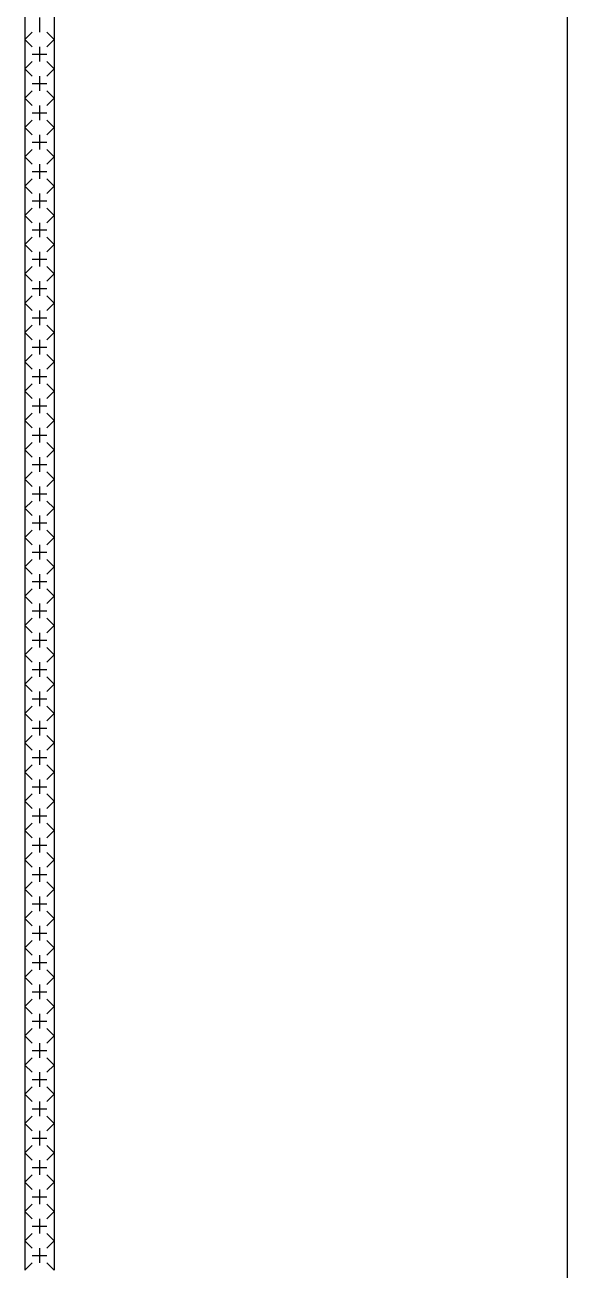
# Model space of a CAD drawing. Extents: x 0 to 40, y 0 to 70.
# Drawn here: x 36.3 to 40, y 48.6 to 57.1 of the extents above; entities that cross this region are included whole.
import ezdxf

# ---------------------------------------------------------------- set-up
doc = ezdxf.new("R2010")
doc.units = 0
doc.layers.add('AL_FOIL', color=2, linetype='CONTINUOUS')

msp = doc.modelspace()

# ---------------------------------------------------------------- linework, layer by layer
at = {"layer": 'AL_FOIL', "linetype": 'CONTINUOUS'}
msp.add_line((40, 70), (40, 0), dxfattribs=at)
at = {"layer": 'AL_FOIL'}
for p, q in [((36.3, 57.5), (36.3, 48.6)), ((36.5, 57.5), (36.5, 48.6)), ((36.4, 57.15), (36.4, 57.05)), ((36.3, 57), (36.35, 57.05)), ((36.5, 57), (36.45, 57.05)), ((36.3, 57), (36.35, 56.95)), ((36.5, 57), (36.45, 56.95)), ((36.35, 56.9), (36.45, 56.9)), ((36.4, 56.95), (36.4, 56.85)), ((36.3, 56.8), (36.35, 56.85)), ((36.3, 56.8), (36.35, 56.75)), ((36.5, 56.8), (36.45, 56.85)), ((36.5, 56.8), (36.45, 56.75)), ((36.35, 56.7), (36.45, 56.7)), ((36.4, 56.75), (36.4, 56.65)), ((36.3, 56.6), (36.35, 56.65)), ((36.5, 56.6), (36.45, 56.65)), ((36.3, 56.6), (36.35, 56.55)), ((36.4, 56.55), (36.4, 56.45)), ((36.5, 56.6), (36.45, 56.55)), ((36.3, 56.4), (36.35, 56.45)), ((36.35, 56.5), (36.45, 56.5)), ((36.5, 56.4), (36.45, 56.45)), ((36.3, 56.4), (36.35, 56.35)), ((36.5, 56.4), (36.45, 56.35)), ((36.35, 56.3), (36.45, 56.3)), ((36.4, 56.35), (36.4, 56.25)), ((36.3, 56.2), (36.35, 56.25)), ((36.3, 56.2), (36.35, 56.15)), ((36.5, 56.2), (36.45, 56.25)), ((36.5, 56.2), (36.45, 56.15)), ((36.4, 56.15), (36.4, 56.05)), ((36.3, 56), (36.35, 56.05)), ((36.35, 56.1), (36.45, 56.1)), ((36.5, 56), (36.45, 56.05)), ((36.3, 56), (36.35, 55.95)), ((36.4, 55.95), (36.4, 55.85)), ((36.5, 56), (36.45, 55.95)), ((36.3, 55.8), (36.35, 55.85)), ((36.35, 55.9), (36.45, 55.9)), ((36.5, 55.8), (36.45, 55.85)), ((36.3, 55.8), (36.35, 55.75)), ((36.5, 55.8), (36.45, 55.75)), ((36.35, 55.7), (36.45, 55.7)), ((36.4, 55.75), (36.4, 55.65)), ((36.3, 55.6), (36.35, 55.65)), ((36.3, 55.6), (36.35, 55.55)), ((36.5, 55.6), (36.45, 55.65)), ((36.5, 55.6), (36.45, 55.55)), ((36.4, 55.55), (36.4, 55.45)), ((36.3, 55.4), (36.35, 55.45)), ((36.35, 55.5), (36.45, 55.5)), ((36.5, 55.4), (36.45, 55.45)), ((36.3, 55.4), (36.35, 55.35)), ((36.4, 55.35), (36.4, 55.25)), ((36.5, 55.4), (36.45, 55.35)), ((36.35, 55.3), (36.45, 55.3)), ((36.3, 55.2), (36.35, 55.25)), ((36.3, 55.2), (36.35, 55.15)), ((36.5, 55.2), (36.45, 55.25)), ((36.5, 55.2), (36.45, 55.15)), ((36.35, 55.1), (36.45, 55.1)), ((36.4, 55.15), (36.4, 55.05)), ((36.3, 55), (36.35, 55.05)), ((36.3, 55), (36.35, 54.95)), ((36.5, 55), (36.45, 55.05)), ((36.5, 55), (36.45, 54.95)), ((36.4, 54.95), (36.4, 54.85)), ((36.3, 54.8), (36.35, 54.85)), ((36.35, 54.9), (36.45, 54.9)), ((36.5, 54.8), (36.45, 54.85)), ((36.3, 54.8), (36.35, 54.75)), ((36.4, 54.75), (36.4, 54.65)), ((36.5, 54.8), (36.45, 54.75)), ((36.35, 54.7), (36.45, 54.7)), ((36.3, 54.6), (36.35, 54.65)), ((36.3, 54.6), (36.35, 54.55)), ((36.5, 54.6), (36.45, 54.65)), ((36.5, 54.6), (36.45, 54.55)), ((36.35, 54.5), (36.45, 54.5)), ((36.4, 54.55), (36.4, 54.45)), ((36.3, 54.4), (36.35, 54.45)), ((36.5, 54.4), (36.45, 54.45)), ((36.3, 54.4), (36.35, 54.35)), ((36.4, 54.35), (36.4, 54.25)), ((36.5, 54.4), (36.45, 54.35)), ((36.3, 54.2), (36.35, 54.25)), ((36.35, 54.3), (36.45, 54.3)), ((36.5, 54.2), (36.45, 54.25)), ((36.3, 54.2), (36.35, 54.15)), ((36.4, 54.15), (36.4, 54.05)), ((36.5, 54.2), (36.45, 54.15)), ((36.35, 54.1), (36.45, 54.1)), ((36.3, 54), (36.35, 54.05)), ((36.3, 54), (36.35, 53.95)), ((36.5, 54), (36.45, 54.05)), ((36.5, 54), (36.45, 53.95)), ((36.35, 53.9), (36.45, 53.9)), ((36.4, 53.95), (36.4, 53.85)), ((36.3, 53.8), (36.35, 53.85)), ((36.5, 53.8), (36.45, 53.85)), ((36.3, 53.8), (36.35, 53.75)), ((36.4, 53.75), (36.4, 53.65)), ((36.5, 53.8), (36.45, 53.75)), ((36.3, 53.6), (36.35, 53.65)), ((36.35, 53.7), (36.45, 53.7)), ((36.5, 53.6), (36.45, 53.65)), ((36.3, 53.6), (36.35, 53.55)), ((36.5, 53.6), (36.45, 53.55)), ((36.35, 53.5), (36.45, 53.5)), ((36.4, 53.55), (36.4, 53.45)), ((36.3, 53.4), (36.35, 53.45)), ((36.3, 53.4), (36.35, 53.35)), ((36.5, 53.4), (36.45, 53.45)), ((36.5, 53.4), (36.45, 53.35)), ((36.35, 53.3), (36.45, 53.3)), ((36.4, 53.35), (36.4, 53.25)), ((36.3, 53.2), (36.35, 53.25)), ((36.5, 53.2), (36.45, 53.25)), ((36.3, 53.2), (36.35, 53.15)), ((36.4, 53.15), (36.4, 53.05)), ((36.5, 53.2), (36.45, 53.15)), ((36.3, 53), (36.35, 53.05)), ((36.35, 53.1), (36.45, 53.1)), ((36.5, 53), (36.45, 53.05)), ((36.3, 53), (36.35, 52.95)), ((36.5, 53), (36.45, 52.95)), ((36.35, 52.9), (36.45, 52.9)), ((36.4, 52.95), (36.4, 52.85)), ((36.3, 52.8), (36.35, 52.85)), ((36.3, 52.8), (36.35, 52.75)), ((36.5, 52.8), (36.45, 52.85)), ((36.5, 52.8), (36.45, 52.75)), ((36.4, 52.75), (36.4, 52.65)), ((36.3, 52.6), (36.35, 52.65)), ((36.35, 52.7), (36.45, 52.7)), ((36.5, 52.6), (36.45, 52.65)), ((36.3, 52.6), (36.35, 52.55)), ((36.4, 52.55), (36.4, 52.45)), ((36.5, 52.6), (36.45, 52.55)), ((36.3, 52.4), (36.35, 52.45)), ((36.35, 52.5), (36.45, 52.5)), ((36.5, 52.4), (36.45, 52.45)), ((36.3, 52.4), (36.35, 52.35)), ((36.5, 52.4), (36.45, 52.35)), ((36.35, 52.3), (36.45, 52.3)), ((36.4, 52.35), (36.4, 52.25)), ((36.3, 52.2), (36.35, 52.25)), ((36.3, 52.2), (36.35, 52.15)), ((36.5, 52.2), (36.45, 52.25)), ((36.5, 52.2), (36.45, 52.15)), ((36.4, 52.15), (36.4, 52.05)), ((36.3, 52), (36.35, 52.05)), ((36.35, 52.1), (36.45, 52.1)), ((36.5, 52), (36.45, 52.05)), ((36.3, 52), (36.35, 51.95)), ((36.4, 51.95), (36.4, 51.85)), ((36.5, 52), (36.45, 51.95)), ((36.35, 51.9), (36.45, 51.9)), ((36.3, 51.8), (36.35, 51.85)), ((36.3, 51.8), (36.35, 51.75)), ((36.5, 51.8), (36.45, 51.85)), ((36.5, 51.8), (36.45, 51.75)), ((36.35, 51.7), (36.45, 51.7)), ((36.4, 51.75), (36.4, 51.65)), ((36.3, 51.6), (36.35, 51.65)), ((36.3, 51.6), (36.35, 51.55)), ((36.5, 51.6), (36.45, 51.65)), ((36.5, 51.6), (36.45, 51.55)), ((36.4, 51.55), (36.4, 51.45)), ((36.3, 51.4), (36.35, 51.45)), ((36.35, 51.5), (36.45, 51.5)), ((36.5, 51.4), (36.45, 51.45)), ((36.3, 51.4), (36.35, 51.35)), ((36.4, 51.35), (36.4, 51.25)), ((36.5, 51.4), (36.45, 51.35)), ((36.35, 51.3), (36.45, 51.3)), ((36.3, 51.2), (36.35, 51.25)), ((36.3, 51.2), (36.35, 51.15)), ((36.5, 51.2), (36.45, 51.25)), ((36.5, 51.2), (36.45, 51.15)), ((36.35, 51.1), (36.45, 51.1)), ((36.4, 51.15), (36.4, 51.05)), ((36.3, 51), (36.35, 51.05)), ((36.5, 51), (36.45, 51.05)), ((36.3, 51), (36.35, 50.95)), ((36.4, 50.95), (36.4, 50.85)), ((36.5, 51), (36.45, 50.95)), ((36.3, 50.8), (36.35, 50.85)), ((36.35, 50.9), (36.45, 50.9)), ((36.5, 50.8), (36.45, 50.85)), ((36.3, 50.8), (36.35, 50.75)), ((36.4, 50.75), (36.4, 50.65)), ((36.5, 50.8), (36.45, 50.75)), ((36.35, 50.7), (36.45, 50.7)), ((36.3, 50.6), (36.35, 50.65)), ((36.3, 50.6), (36.35, 50.55)), ((36.5, 50.6), (36.45, 50.65)), ((36.5, 50.6), (36.45, 50.55)), ((36.35, 50.5), (36.45, 50.5)), ((36.4, 50.55), (36.4, 50.45)), ((36.3, 50.4), (36.35, 50.45)), ((36.5, 50.4), (36.45, 50.45)), ((36.3, 50.4), (36.35, 50.35)), ((36.4, 50.35), (36.4, 50.25)), ((36.5, 50.4), (36.45, 50.35)), ((36.3, 50.2), (36.35, 50.25)), ((36.35, 50.3), (36.45, 50.3)), ((36.5, 50.2), (36.45, 50.25)), ((36.3, 50.2), (36.35, 50.15)), ((36.5, 50.2), (36.45, 50.15)), ((36.35, 50.1), (36.45, 50.1)), ((36.4, 50.15), (36.4, 50.05)), ((36.3, 50), (36.35, 50.05)), ((36.3, 50), (36.35, 49.95)), ((36.5, 50), (36.45, 50.05)), ((36.5, 50), (36.45, 49.95)), ((36.35, 49.9), (36.45, 49.9)), ((36.4, 49.95), (36.4, 49.85)), ((36.3, 49.8), (36.35, 49.85)), ((36.5, 49.8), (36.45, 49.85)), ((36.3, 49.8), (36.35, 49.75)), ((36.4, 49.75), (36.4, 49.65)), ((36.5, 49.8), (36.45, 49.75)), ((36.3, 49.6), (36.35, 49.65)), ((36.35, 49.7), (36.45, 49.7)), ((36.5, 49.6), (36.45, 49.65)), ((36.3, 49.6), (36.35, 49.55)), ((36.5, 49.6), (36.45, 49.55)), ((36.35, 49.5), (36.45, 49.5)), ((36.4, 49.55), (36.4, 49.45)), ((36.3, 49.4), (36.35, 49.45)), ((36.3, 49.4), (36.35, 49.35)), ((36.5, 49.4), (36.45, 49.45)), ((36.5, 49.4), (36.45, 49.35)), ((36.4, 49.35), (36.4, 49.25)), ((36.3, 49.2), (36.35, 49.25)), ((36.35, 49.3), (36.45, 49.3)), ((36.5, 49.2), (36.45, 49.25)), ((36.3, 49.2), (36.35, 49.15)), ((36.4, 49.15), (36.4, 49.05)), ((36.5, 49.2), (36.45, 49.15)), ((36.3, 49), (36.35, 49.05)), ((36.35, 49.1), (36.45, 49.1)), ((36.5, 49), (36.45, 49.05)), ((36.3, 49), (36.35, 48.95)), ((36.5, 49), (36.45, 48.95)), ((36.35, 48.9), (36.45, 48.9)), ((36.4, 48.95), (36.4, 48.85)), ((36.3, 48.8), (36.35, 48.85)), ((36.3, 48.8), (36.35, 48.75)), ((36.5, 48.8), (36.45, 48.85)), ((36.5, 48.8), (36.45, 48.75)), ((36.4, 48.75), (36.4, 48.65)), ((36.3, 48.6), (36.35, 48.65)), ((36.35, 48.7), (36.45, 48.7)), ((36.5, 48.6), (36.45, 48.65))]:
    msp.add_line(p, q, dxfattribs=at)

doc.saveas('drawing.dxf')
